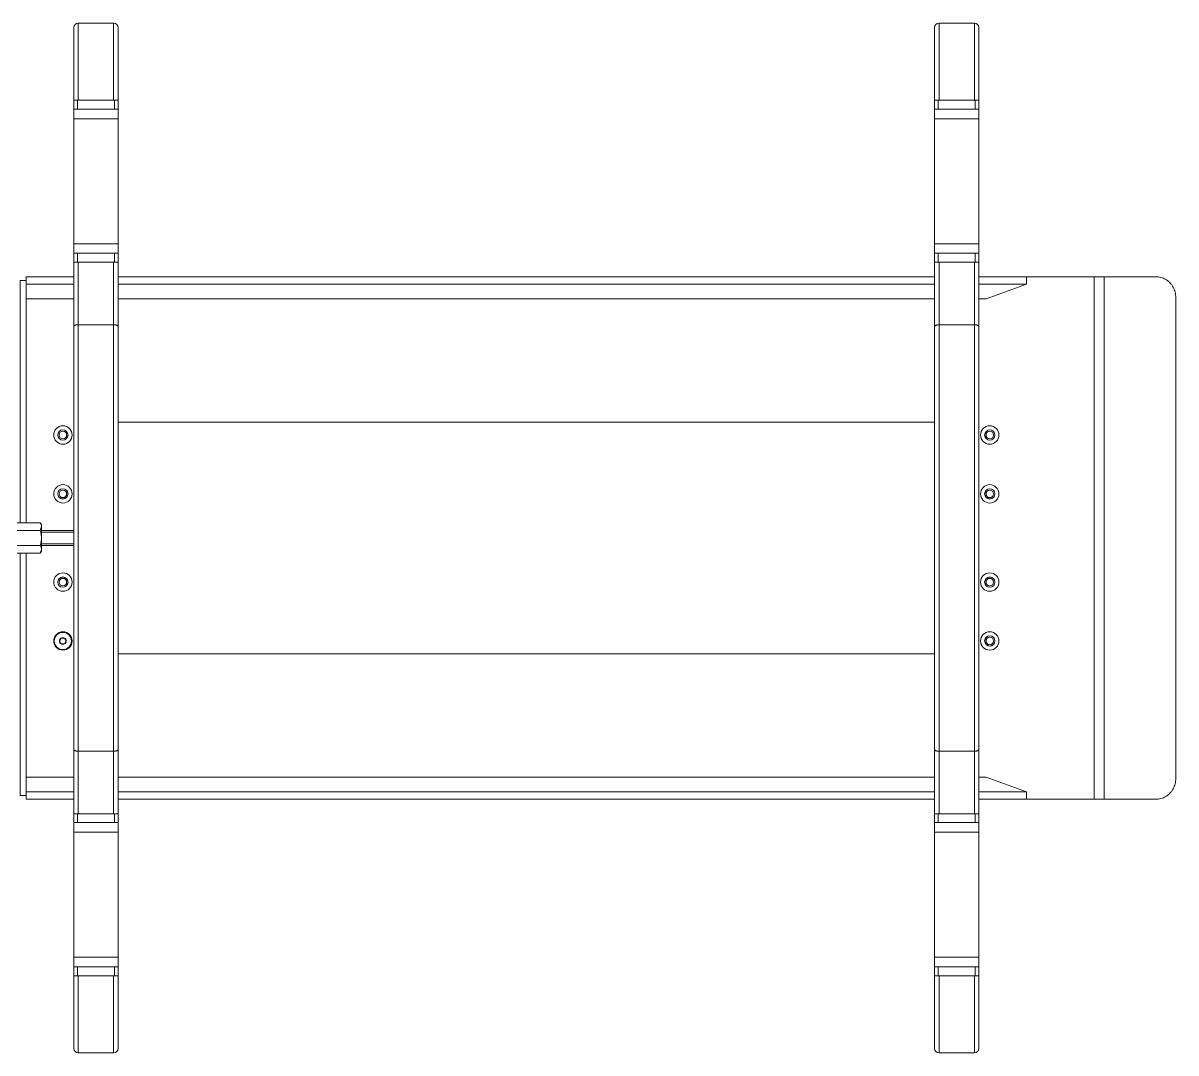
# Model space of a CAD drawing. Header units: millimetres. Extents: x 2179 to 48742, y 3478 to 161002.
# Drawn here: x 24019 to 25587, y 128067 to 129467 of the extents above; entities that cross this region are included whole.
import ezdxf

# ---------------------------------------------------------------- set-up
doc = ezdxf.new("R2010")
doc.units = ezdxf.units.MM
doc.layers.add('0-1', color=7, linetype='Continuous', lineweight=9)
doc.layers.add('2966-1_navrh dispozice stroju-HK_02_dwg-1', color=7, linetype='Continuous', lineweight=9, true_color=0x919191)

# ---------------------------------------------------------------- blocks, each defined once
blk = doc.blocks.new('2966-1_navrh dispozice stroju-HK_02_dwg_SE698-904279-1NP _ stroje')
at = {"layer": '0-1'}
for p, q in [((9677.5, 1249.3), (9677.5, 1189.3)), ((9847.5, 1249.3), (9847.5, 1189.3)), ((9860.5, 1189.3), (9860.5, 1194.3))]:
    blk.add_line(p, q, dxfattribs=at)
at = {"layer": '0-1', "flags": 128}
for points in [[(9664.5, 1249.3), (9652.5, 1249.3), (9652.5, 1244.3), (9652.5, 1194.3), (9664.5, 1194.3)], [(9860.5, 1249.3), (9860.5, 1244.3), (9860.5, 1194.3), (9872.5, 1194.3), (9872.5, 1189.3), (9860.5, 1189.3), (9847.5, 1189.3), (9677.5, 1189.3), (9664.5, 1189.3), (9652.5, 1189.3), (9652.5, 1194.3)], [(9652.5, 1244.3), (9664.5, 1244.3), (9664.5, 1194.3), (9664.5, 1189.3)], [(9664.5, 1244.3), (9664.5, 1249.3), (9677.5, 1249.3), (9847.5, 1249.3), (9860.5, 1249.3), (9872.5, 1249.3), (9872.5, 1244.3)], [(9860.5, 1244.3), (9872.5, 1244.3), (9872.5, 1194.3)]]:
    blk.add_lwpolyline(points, dxfattribs=at)
blk = doc.blocks.new('2966-1_navrh dispozice stroju-HK_02_dwg_SE697-904280-1NP _ stroje')
at = {"layer": '0-1'}
for p, q in [((8707.5, 1249.3), (8707.5, 1189.3)), ((8877.5, 1249.3), (8877.5, 1189.3)), ((8890.5, 1189.3), (8890.5, 1194.3))]:
    blk.add_line(p, q, dxfattribs=at)
at = {"layer": '0-1', "flags": 128}
for points in [[(8694.5, 1249.3), (8682.5, 1249.3), (8682.5, 1244.3), (8682.5, 1194.3), (8694.5, 1194.3)], [(8890.5, 1249.3), (8890.5, 1244.3), (8890.5, 1194.3), (8902.5, 1194.3), (8902.5, 1189.3), (8890.5, 1189.3), (8877.5, 1189.3), (8707.5, 1189.3), (8694.5, 1189.3), (8682.5, 1189.3), (8682.5, 1194.3)], [(8682.5, 1244.3), (8694.5, 1244.3), (8694.5, 1194.3), (8694.5, 1189.3)], [(8694.5, 1244.3), (8694.5, 1249.3), (8707.5, 1249.3), (8877.5, 1249.3), (8890.5, 1249.3), (8902.5, 1249.3), (8902.5, 1244.3)], [(8890.5, 1244.3), (8902.5, 1244.3), (8902.5, 1194.3)]]:
    blk.add_lwpolyline(points, dxfattribs=at)
blk = doc.blocks.new('2966-1_navrh dispozice stroju-HK_02_dwg_SE696-904281-1NP _ stroje')
at = {"layer": '0-1'}
for p, q in [((8577.5, 1243.3), (8577.5, 1195.3)), ((8611.5, 1249.3), (8583.5, 1249.3)), ((8611.5, 1189.3), (8583.5, 1189.3))]:
    blk.add_line(p, q, dxfattribs=at)
for centre, start, end in [((8583.5, 1243.3), 90, 180), ((8583.5, 1195.3), 180, 270)]:
    blk.add_arc(centre, 6, start, end, dxfattribs=at)
blk = doc.blocks.new('2966-1_navrh dispozice stroju-HK_02_dwg_SE692-904282-1NP _ stroje')
at = {"layer": '0-1'}
for p, q in [((8682.5, 1195.3), (8577.5, 1195.3)), ((8987.6, 1195.3), (8902.5, 1195.3))]:
    blk.add_line(p, q, dxfattribs=at)
blk = doc.blocks.new('2966-1_navrh dispozice stroju-HK_02_dwg_SE693-904283-1NP _ stroje')
at = {"layer": '0-1'}
for p, q in [((8682.5, 1243.3), (8577.5, 1243.3)), ((8987.6, 1243.3), (8902.5, 1243.3))]:
    blk.add_line(p, q, dxfattribs=at)
blk = doc.blocks.new('2966-1_navrh dispozice stroju-HK_02_dwg_SE694-904284-1NP _ stroje')
at = {"layer": '0-1'}
for p, q in [((8682.5, 1249.3), (8583.5, 1249.3)), ((8990.1, 1249.3), (8902.5, 1249.3))]:
    blk.add_line(p, q, dxfattribs=at)
blk = doc.blocks.new('2966-1_navrh dispozice stroju-HK_02_dwg_SE695-904285-1NP _ stroje')
at = {"layer": '0-1'}
for p, q in [((8682.5, 1189.3), (8583.5, 1189.3)), ((8990.1, 1189.3), (8902.5, 1189.3))]:
    blk.add_line(p, q, dxfattribs=at)
blk = doc.blocks.new('2966-1_navrh dispozice stroju-HK_02_dwg_SE691-904286-1NP _ stroje')
at = {"layer": '0-1'}
for p, q in [((8577.5, 1243.3), (8577.5, 1195.3)), ((8987.6, 1243.3), (8987.6, 1195.3)), ((9001.7, 1249.3), (8990.1, 1249.3)), ((9001.7, 1189.3), (8990.1, 1189.3))]:
    blk.add_line(p, q, dxfattribs=at)
for centre, start, end in [((8583.5, 1243.3), 90, 180), ((8583.5, 1195.3), 180, 270)]:
    blk.add_arc(centre, 6, start, end, dxfattribs=at)
for points, knots in [([(8990.1, 1249.3), (8989.9, 1249.3), (8989.6, 1249.2), (8989.2, 1248.9), (8989, 1248.7), (8988.8, 1248.5), (8988.7, 1248.2), (8988.5, 1248), (8988.4, 1247.7), (8988.3, 1247.4), (8988.2, 1247.1), (8988.1, 1246.8), (8988, 1246.5), (8987.9, 1246.3), (8987.9, 1246), (8987.8, 1245.7), (8987.7, 1245.4), (8987.7, 1245.1), (8987.7, 1244.8), (8987.6, 1244.5), (8987.6, 1244.2), (8987.6, 1243.8), (8987.6, 1243.5), (8987.6, 1243.3)], [0, 0, 0, 0, 0.086814, 0.130272, 0.173743, 0.217224, 0.260715, 0.304211, 0.347707, 0.391198, 0.434687, 0.478175, 0.521661, 0.565147, 0.608633, 0.652118, 0.695603, 0.739089, 0.782574, 0.826059, 0.869545, 0.91303, 1, 1, 1, 1]), ([(8987.6, 1195.3), (8987.6, 1195.1), (8987.6, 1194.8), (8987.6, 1194.3), (8987.6, 1194), (8987.7, 1193.7), (8987.7, 1193.4), (8987.7, 1193.1), (8987.8, 1192.8), (8987.9, 1192.6), (8987.9, 1192.3), (8988, 1192), (8988.1, 1191.7), (8988.2, 1191.4), (8988.3, 1191.1), (8988.4, 1190.8), (8988.5, 1190.6), (8988.7, 1190.3), (8988.8, 1190), (8989, 1189.8), (8989.2, 1189.6), (8989.6, 1189.3), (8989.9, 1189.3), (8990.1, 1189.3)], [0, 0, 0, 0, 0.08697, 0.130455, 0.173941, 0.217426, 0.260911, 0.304397, 0.347882, 0.391367, 0.434853, 0.478339, 0.521825, 0.565313, 0.608802, 0.652293, 0.695789, 0.739285, 0.782776, 0.826257, 0.869728, 0.913186, 1, 1, 1, 1])]:
    blk.add_open_spline(points, degree=3, knots=knots, dxfattribs=at)
for name in ['2966-1_navrh dispozice stroju-HK_02_dwg_SE693-904283-1NP _ stroje', '2966-1_navrh dispozice stroju-HK_02_dwg_SE694-904284-1NP _ stroje', '2966-1_navrh dispozice stroju-HK_02_dwg_SE692-904282-1NP _ stroje', '2966-1_navrh dispozice stroju-HK_02_dwg_SE695-904285-1NP _ stroje']:
    blk.add_blockref(name, (0, 0))
blk = doc.blocks.new('2966-1_navrh dispozice stroju-HK_02_dwg_SE690-904287-1NP _ stroje')
at = {"layer": '0-1'}
for p, q in [((9564.9, 1249.3), (8990.1, 1249.3)), ((9564.9, 1189.3), (8990.1, 1189.3))]:
    blk.add_line(p, q, dxfattribs=at)
at = {"layer": '0-1', "flags": 128}
blk.add_lwpolyline([(8987.5, 1195.3), (9567.5, 1195.3), (9567.5, 1243.3), (8987.5, 1243.3)], close=True, dxfattribs=at)
at = {"layer": '0-1'}
for points, knots in [([(8990, 1249.3), (8989.8, 1249.3), (8989.5, 1249.2), (8989.2, 1248.9), (8988.9, 1248.7), (8988.8, 1248.5), (8988.6, 1248.2), (8988.4, 1248), (8988.3, 1247.7), (8988.2, 1247.4), (8988.1, 1247.1), (8988, 1246.8), (8987.9, 1246.5), (8987.8, 1246.3), (8987.8, 1246), (8987.7, 1245.7), (8987.7, 1245.4), (8987.6, 1245.1), (8987.6, 1244.8), (8987.6, 1244.5), (8987.5, 1244.2), (8987.5, 1243.8), (8987.5, 1243.5), (8987.5, 1243.3)], [0, 0, 0, 0, 0.086814, 0.130272, 0.173743, 0.217224, 0.260715, 0.304211, 0.347707, 0.391198, 0.434687, 0.478175, 0.521661, 0.565147, 0.608633, 0.652118, 0.695603, 0.739089, 0.782574, 0.826059, 0.869545, 0.91303, 1, 1, 1, 1]), ([(9567.5, 1243.3), (9567.5, 1243.5), (9567.5, 1243.8), (9567.5, 1244.2), (9567.5, 1244.5), (9567.4, 1244.8), (9567.4, 1245.1), (9567.3, 1245.4), (9567.3, 1245.7), (9567.2, 1246), (9567.2, 1246.3), (9567.1, 1246.5), (9567, 1246.8), (9566.9, 1247.1), (9566.8, 1247.4), (9566.7, 1247.7), (9566.6, 1248), (9566.4, 1248.2), (9566.2, 1248.5), (9566.1, 1248.7), (9565.8, 1248.9), (9565.5, 1249.2), (9565.2, 1249.3), (9565, 1249.3)], [0, 0, 0, 0, 0.08697, 0.130455, 0.173941, 0.217426, 0.260911, 0.304397, 0.347882, 0.391367, 0.434853, 0.478339, 0.521825, 0.565313, 0.608802, 0.652293, 0.695789, 0.739285, 0.782776, 0.826257, 0.869728, 0.913186, 1, 1, 1, 1]), ([(8987.5, 1195.3), (8987.5, 1195.1), (8987.5, 1194.8), (8987.5, 1194.3), (8987.6, 1194), (8987.6, 1193.7), (8987.6, 1193.4), (8987.7, 1193.1), (8987.7, 1192.8), (8987.8, 1192.6), (8987.8, 1192.3), (8987.9, 1192), (8988, 1191.7), (8988.1, 1191.4), (8988.2, 1191.1), (8988.3, 1190.8), (8988.4, 1190.6), (8988.6, 1190.3), (8988.8, 1190), (8988.9, 1189.8), (8989.2, 1189.6), (8989.5, 1189.3), (8989.8, 1189.3), (8990, 1189.3)], [0, 0, 0, 0, 0.08697, 0.130455, 0.173941, 0.217426, 0.260911, 0.304397, 0.347882, 0.391367, 0.434853, 0.478339, 0.521825, 0.565313, 0.608802, 0.652293, 0.695789, 0.739285, 0.782776, 0.826257, 0.869728, 0.913186, 1, 1, 1, 1]), ([(9565, 1189.3), (9565.2, 1189.3), (9565.5, 1189.3), (9565.8, 1189.6), (9566.1, 1189.8), (9566.2, 1190), (9566.4, 1190.3), (9566.6, 1190.6), (9566.7, 1190.8), (9566.8, 1191.1), (9566.9, 1191.4), (9567, 1191.7), (9567.1, 1192), (9567.2, 1192.3), (9567.2, 1192.6), (9567.3, 1192.8), (9567.3, 1193.1), (9567.4, 1193.4), (9567.4, 1193.7), (9567.5, 1194), (9567.5, 1194.3), (9567.5, 1194.8), (9567.5, 1195.1), (9567.5, 1195.3)], [0, 0, 0, 0, 0.086814, 0.130272, 0.173743, 0.217224, 0.260715, 0.304211, 0.347707, 0.391198, 0.434687, 0.478175, 0.521661, 0.565147, 0.608633, 0.652118, 0.695603, 0.739089, 0.782574, 0.826059, 0.869545, 0.91303, 1, 1, 1, 1])]:
    blk.add_open_spline(points, degree=3, knots=knots, dxfattribs=at)
blk = doc.blocks.new('2966-1_navrh dispozice stroju-HK_02_dwg_SE686-904288-1NP _ stroje')
at = {"layer": '0-1'}
for p, q in [((9652.5, 1195.3), (9567.5, 1195.3)), ((9977.5, 1195.3), (9872.5, 1195.3))]:
    blk.add_line(p, q, dxfattribs=at)
blk = doc.blocks.new('2966-1_navrh dispozice stroju-HK_02_dwg_SE687-904289-1NP _ stroje')
at = {"layer": '0-1'}
for p, q in [((9652.5, 1243.3), (9567.5, 1243.3)), ((9977.5, 1243.3), (9872.5, 1243.3))]:
    blk.add_line(p, q, dxfattribs=at)
blk = doc.blocks.new('2966-1_navrh dispozice stroju-HK_02_dwg_SE688-904290-1NP _ stroje')
at = {"layer": '0-1'}
for p, q in [((9652.5, 1249.3), (9564.9, 1249.3)), ((9971.5, 1249.3), (9872.5, 1249.3))]:
    blk.add_line(p, q, dxfattribs=at)
blk = doc.blocks.new('2966-1_navrh dispozice stroju-HK_02_dwg_SE689-904291-1NP _ stroje')
at = {"layer": '0-1'}
for p, q in [((9652.5, 1189.3), (9564.9, 1189.3)), ((9971.5, 1189.3), (9872.5, 1189.3))]:
    blk.add_line(p, q, dxfattribs=at)
blk = doc.blocks.new('2966-1_navrh dispozice stroju-HK_02_dwg_SE685-904292-1NP _ stroje')
at = {"layer": '0-1'}
for p, q in [((9564.9, 1249.3), (9553.3, 1249.3)), ((9567.4, 1243.3), (9567.4, 1195.3)), ((9977.5, 1243.3), (9977.5, 1195.3)), ((9564.9, 1189.3), (9553.3, 1189.3))]:
    blk.add_line(p, q, dxfattribs=at)
for centre, start, end in [((9971.5, 1243.3), 0, 90), ((9971.5, 1195.3), 270, 0)]:
    blk.add_arc(centre, 6, start, end, dxfattribs=at)
for points, knots in [([(9567.4, 1243.3), (9567.4, 1243.5), (9567.4, 1243.8), (9567.4, 1244.2), (9567.4, 1244.5), (9567.3, 1244.8), (9567.3, 1245.1), (9567.3, 1245.4), (9567.2, 1245.7), (9567.2, 1246), (9567.1, 1246.3), (9567, 1246.5), (9566.9, 1246.8), (9566.8, 1247.1), (9566.7, 1247.4), (9566.6, 1247.7), (9566.5, 1248), (9566.3, 1248.2), (9566.2, 1248.5), (9566, 1248.7), (9565.8, 1248.9), (9565.4, 1249.2), (9565.1, 1249.3), (9564.9, 1249.3)], [0, 0, 0, 0, 0.08697, 0.130455, 0.173941, 0.217426, 0.260911, 0.304397, 0.347882, 0.391367, 0.434853, 0.478339, 0.521825, 0.565313, 0.608802, 0.652293, 0.695789, 0.739285, 0.782776, 0.826257, 0.869728, 0.913186, 1, 1, 1, 1]), ([(9564.9, 1189.3), (9565.1, 1189.3), (9565.4, 1189.3), (9565.8, 1189.6), (9566, 1189.8), (9566.2, 1190), (9566.3, 1190.3), (9566.5, 1190.6), (9566.6, 1190.8), (9566.7, 1191.1), (9566.8, 1191.4), (9566.9, 1191.7), (9567, 1192), (9567.1, 1192.3), (9567.2, 1192.6), (9567.2, 1192.8), (9567.3, 1193.1), (9567.3, 1193.4), (9567.3, 1193.7), (9567.4, 1194), (9567.4, 1194.3), (9567.4, 1194.8), (9567.4, 1195.1), (9567.4, 1195.3)], [0, 0, 0, 0, 0.086814, 0.130272, 0.173743, 0.217224, 0.260715, 0.304211, 0.347707, 0.391198, 0.434687, 0.478175, 0.521661, 0.565147, 0.608633, 0.652118, 0.695603, 0.739089, 0.782574, 0.826059, 0.869545, 0.91303, 1, 1, 1, 1])]:
    blk.add_open_spline(points, degree=3, knots=knots, dxfattribs=at)
for name in ['2966-1_navrh dispozice stroju-HK_02_dwg_SE688-904290-1NP _ stroje', '2966-1_navrh dispozice stroju-HK_02_dwg_SE687-904289-1NP _ stroje', '2966-1_navrh dispozice stroju-HK_02_dwg_SE686-904288-1NP _ stroje', '2966-1_navrh dispozice stroju-HK_02_dwg_SE689-904291-1NP _ stroje']:
    blk.add_blockref(name, (0, 0))
blk = doc.blocks.new('2966-1_navrh dispozice stroju-HK_02_dwg_SE684-904293-1NP _ stroje')
at = {"layer": '0-1'}
for p, q in [((9971.5, 1249.3), (9943.5, 1249.3)), ((9977.5, 1243.3), (9977.5, 1195.3)), ((9971.5, 1189.3), (9943.5, 1189.3))]:
    blk.add_line(p, q, dxfattribs=at)
for centre, start, end in [((9971.5, 1243.3), 0, 90), ((9971.5, 1195.3), 270, 0)]:
    blk.add_arc(centre, 6, start, end, dxfattribs=at)
blk = doc.blocks.new('2966-1_navrh dispozice stroju-HK_02_dwg_SE683-904294-1NP _ stroje')
at = {"layer": '0-1'}
for p, q in [((9120, 1189.3), (9120, 79.3)), ((9435, 79.3), (9435, 1189.3))]:
    blk.add_line(p, q, dxfattribs=at)
blk = doc.blocks.new('2966-1_navrh dispozice stroju-HK_02_dwg_SE682-904295-1NP _ stroje')
at = {"layer": '0-1'}
for p, q in [((8694.5, 79.3), (8694.5, 74.3)), ((8707.5, 19.3), (8707.5, 79.3)), ((8877.5, 19.3), (8877.5, 79.3))]:
    blk.add_line(p, q, dxfattribs=at)
at = {"layer": '0-1', "flags": 128}
for points in [[(8694.5, 19.3), (8694.5, 24.3), (8694.5, 74.3), (8682.5, 74.3), (8682.5, 79.3), (8694.5, 79.3), (8707.5, 79.3), (8877.5, 79.3), (8890.5, 79.3), (8902.5, 79.3), (8902.5, 74.3)], [(8902.5, 24.3), (8890.5, 24.3), (8890.5, 74.3), (8890.5, 79.3)], [(8694.5, 24.3), (8682.5, 24.3), (8682.5, 74.3)], [(8890.5, 19.3), (8902.5, 19.3), (8902.5, 24.3), (8902.5, 74.3), (8890.5, 74.3)], [(8890.5, 24.3), (8890.5, 19.3), (8877.5, 19.3), (8707.5, 19.3), (8694.5, 19.3), (8682.5, 19.3), (8682.5, 24.3)]]:
    blk.add_lwpolyline(points, dxfattribs=at)
blk = doc.blocks.new('2966-1_navrh dispozice stroju-HK_02_dwg_SE681-904296-1NP _ stroje')
at = {"layer": '0-1'}
for p, q in [((9664.5, 79.3), (9664.5, 74.3)), ((9677.5, 19.3), (9677.5, 79.3)), ((9847.5, 19.3), (9847.5, 79.3))]:
    blk.add_line(p, q, dxfattribs=at)
at = {"layer": '0-1', "flags": 128}
for points in [[(9664.5, 19.3), (9664.5, 24.3), (9664.5, 74.3), (9652.5, 74.3), (9652.5, 79.3), (9664.5, 79.3), (9677.5, 79.3), (9847.5, 79.3), (9860.5, 79.3), (9872.5, 79.3), (9872.5, 74.3)], [(9872.5, 24.3), (9860.5, 24.3), (9860.5, 74.3), (9860.5, 79.3)], [(9664.5, 24.3), (9652.5, 24.3), (9652.5, 74.3)], [(9860.5, 19.3), (9872.5, 19.3), (9872.5, 24.3), (9872.5, 74.3), (9860.5, 74.3)], [(9860.5, 24.3), (9860.5, 19.3), (9847.5, 19.3), (9677.5, 19.3), (9664.5, 19.3), (9652.5, 19.3), (9652.5, 24.3)]]:
    blk.add_lwpolyline(points, dxfattribs=at)
blk = doc.blocks.new('2966-1_navrh dispozice stroju-HK_02_dwg_SE680-904297-1NP _ stroje')
at = {"layer": '0-1'}
for p, q in [((9943.5, 79.3), (9971.5, 79.3)), ((9977.5, 25.3), (9977.5, 73.3)), ((9943.5, 19.3), (9971.5, 19.3))]:
    blk.add_line(p, q, dxfattribs=at)
for centre, start, end in [((9971.5, 73.3), 0, 90), ((9971.5, 25.3), 270, 360)]:
    blk.add_arc(centre, 6, start, end, dxfattribs=at)
blk = doc.blocks.new('2966-1_navrh dispozice stroju-HK_02_dwg_SE676-904298-1NP _ stroje')
at = {"layer": '0-1'}
for p, q in [((9567.4, 73.3), (9652.5, 73.3)), ((9872.5, 73.3), (9977.5, 73.3))]:
    blk.add_line(p, q, dxfattribs=at)
blk = doc.blocks.new('2966-1_navrh dispozice stroju-HK_02_dwg_SE677-904299-1NP _ stroje')
at = {"layer": '0-1'}
for p, q in [((9567.4, 25.3), (9652.5, 25.3)), ((9872.5, 25.3), (9977.5, 25.3))]:
    blk.add_line(p, q, dxfattribs=at)
blk = doc.blocks.new('2966-1_navrh dispozice stroju-HK_02_dwg_SE678-904300-1NP _ stroje')
at = {"layer": '0-1'}
for p, q in [((9564.9, 19.3), (9652.5, 19.3)), ((9872.5, 19.3), (9971.5, 19.3))]:
    blk.add_line(p, q, dxfattribs=at)
blk = doc.blocks.new('2966-1_navrh dispozice stroju-HK_02_dwg_SE679-904301-1NP _ stroje')
at = {"layer": '0-1'}
for p, q in [((9564.9, 79.3), (9652.5, 79.3)), ((9872.5, 79.3), (9971.5, 79.3))]:
    blk.add_line(p, q, dxfattribs=at)
blk = doc.blocks.new('2966-1_navrh dispozice stroju-HK_02_dwg_SE675-904302-1NP _ stroje')
at = {"layer": '0-1'}
for p, q in [((9553.3, 79.3), (9564.9, 79.3)), ((9567.4, 25.3), (9567.4, 73.3)), ((9977.5, 25.3), (9977.5, 73.3)), ((9553.3, 19.3), (9564.9, 19.3))]:
    blk.add_line(p, q, dxfattribs=at)
for centre, start, end in [((9971.5, 73.3), 0, 90), ((9971.5, 25.3), 270, 0)]:
    blk.add_arc(centre, 6, start, end, dxfattribs=at)
for points, knots in [([(9567.4, 73.3), (9567.4, 73.5), (9567.4, 73.8), (9567.4, 74.2), (9567.4, 74.5), (9567.3, 74.8), (9567.3, 75.1), (9567.3, 75.4), (9567.2, 75.7), (9567.2, 76), (9567.1, 76.3), (9567, 76.5), (9566.9, 76.8), (9566.8, 77.1), (9566.7, 77.4), (9566.6, 77.7), (9566.5, 78), (9566.3, 78.2), (9566.2, 78.5), (9566, 78.7), (9565.8, 78.9), (9565.4, 79.2), (9565.1, 79.3), (9564.9, 79.3)], [0, 0, 0, 0, 0.08697, 0.130455, 0.173941, 0.217426, 0.260911, 0.304397, 0.347882, 0.391367, 0.434853, 0.478339, 0.521825, 0.565313, 0.608802, 0.652293, 0.695789, 0.739285, 0.782776, 0.826257, 0.869728, 0.913186, 1, 1, 1, 1]), ([(9564.9, 19.3), (9565.1, 19.3), (9565.4, 19.3), (9565.8, 19.6), (9566, 19.8), (9566.2, 20), (9566.3, 20.3), (9566.5, 20.6), (9566.6, 20.8), (9566.7, 21.1), (9566.8, 21.4), (9566.9, 21.7), (9567, 22), (9567.1, 22.3), (9567.2, 22.6), (9567.2, 22.8), (9567.3, 23.1), (9567.3, 23.4), (9567.3, 23.7), (9567.4, 24), (9567.4, 24.3), (9567.4, 24.8), (9567.4, 25.1), (9567.4, 25.3)], [0, 0, 0, 0, 0.086814, 0.130272, 0.173743, 0.217224, 0.260715, 0.304211, 0.347707, 0.391198, 0.434687, 0.478175, 0.521661, 0.565147, 0.608633, 0.652118, 0.695603, 0.739089, 0.782574, 0.826059, 0.869545, 0.91303, 1, 1, 1, 1])]:
    blk.add_open_spline(points, degree=3, knots=knots, dxfattribs=at)
for name in ['2966-1_navrh dispozice stroju-HK_02_dwg_SE679-904301-1NP _ stroje', '2966-1_navrh dispozice stroju-HK_02_dwg_SE676-904298-1NP _ stroje', '2966-1_navrh dispozice stroju-HK_02_dwg_SE678-904300-1NP _ stroje', '2966-1_navrh dispozice stroju-HK_02_dwg_SE677-904299-1NP _ stroje']:
    blk.add_blockref(name, (0, 0))
blk = doc.blocks.new('2966-1_navrh dispozice stroju-HK_02_dwg_SE674-904303-1NP _ stroje')
at = {"layer": '0-1'}
for p, q in [((8990.1, 79.3), (9564.9, 79.3)), ((8990.1, 19.3), (9564.9, 19.3))]:
    blk.add_line(p, q, dxfattribs=at)
at = {"layer": '0-1', "flags": 128}
blk.add_lwpolyline([(9567.5, 73.3), (8987.5, 73.3), (8987.5, 25.3), (9567.5, 25.3)], close=True, dxfattribs=at)
at = {"layer": '0-1'}
for points, knots in [([(8990, 79.3), (8989.8, 79.3), (8989.5, 79.2), (8989.2, 78.9), (8988.9, 78.7), (8988.8, 78.5), (8988.6, 78.2), (8988.4, 78), (8988.3, 77.7), (8988.2, 77.4), (8988.1, 77.1), (8988, 76.8), (8987.9, 76.5), (8987.8, 76.3), (8987.8, 76), (8987.7, 75.7), (8987.7, 75.4), (8987.6, 75.1), (8987.6, 74.8), (8987.6, 74.5), (8987.5, 74.2), (8987.5, 73.8), (8987.5, 73.5), (8987.5, 73.3)], [0, 0, 0, 0, 0.086814, 0.130272, 0.173743, 0.217224, 0.260715, 0.304211, 0.347707, 0.391198, 0.434687, 0.478175, 0.521661, 0.565147, 0.608633, 0.652118, 0.695603, 0.739089, 0.782574, 0.826059, 0.869545, 0.91303, 1, 1, 1, 1]), ([(9567.5, 73.3), (9567.5, 73.5), (9567.5, 73.8), (9567.5, 74.2), (9567.5, 74.5), (9567.4, 74.8), (9567.4, 75.1), (9567.3, 75.4), (9567.3, 75.7), (9567.2, 76), (9567.2, 76.3), (9567.1, 76.5), (9567, 76.8), (9566.9, 77.1), (9566.8, 77.4), (9566.7, 77.7), (9566.6, 78), (9566.4, 78.2), (9566.2, 78.5), (9566.1, 78.7), (9565.8, 78.9), (9565.5, 79.2), (9565.2, 79.3), (9565, 79.3)], [0, 0, 0, 0, 0.08697, 0.130455, 0.173941, 0.217426, 0.260911, 0.304397, 0.347882, 0.391367, 0.434853, 0.478339, 0.521825, 0.565313, 0.608802, 0.652293, 0.695789, 0.739285, 0.782776, 0.826257, 0.869728, 0.913186, 1, 1, 1, 1]), ([(8987.5, 25.3), (8987.5, 25.1), (8987.5, 24.8), (8987.5, 24.3), (8987.6, 24), (8987.6, 23.7), (8987.6, 23.4), (8987.7, 23.1), (8987.7, 22.8), (8987.8, 22.6), (8987.8, 22.3), (8987.9, 22), (8988, 21.7), (8988.1, 21.4), (8988.2, 21.1), (8988.3, 20.8), (8988.4, 20.6), (8988.6, 20.3), (8988.8, 20), (8988.9, 19.8), (8989.2, 19.6), (8989.5, 19.3), (8989.8, 19.3), (8990, 19.3)], [0, 0, 0, 0, 0.08697, 0.130455, 0.173941, 0.217426, 0.260911, 0.304397, 0.347882, 0.391367, 0.434853, 0.478339, 0.521825, 0.565313, 0.608802, 0.652293, 0.695789, 0.739285, 0.782776, 0.826257, 0.869728, 0.913186, 1, 1, 1, 1]), ([(9565, 19.3), (9565.2, 19.3), (9565.5, 19.3), (9565.8, 19.6), (9566.1, 19.8), (9566.2, 20), (9566.4, 20.3), (9566.6, 20.6), (9566.7, 20.8), (9566.8, 21.1), (9566.9, 21.4), (9567, 21.7), (9567.1, 22), (9567.2, 22.3), (9567.2, 22.6), (9567.3, 22.8), (9567.3, 23.1), (9567.4, 23.4), (9567.4, 23.7), (9567.5, 24), (9567.5, 24.3), (9567.5, 24.8), (9567.5, 25.1), (9567.5, 25.3)], [0, 0, 0, 0, 0.086814, 0.130272, 0.173743, 0.217224, 0.260715, 0.304211, 0.347707, 0.391198, 0.434687, 0.478175, 0.521661, 0.565147, 0.608633, 0.652118, 0.695603, 0.739089, 0.782574, 0.826059, 0.869545, 0.91303, 1, 1, 1, 1])]:
    blk.add_open_spline(points, degree=3, knots=knots, dxfattribs=at)
blk = doc.blocks.new('2966-1_navrh dispozice stroju-HK_02_dwg_SE670-904304-1NP _ stroje')
at = {"layer": '0-1'}
for p, q in [((8577.5, 73.3), (8682.5, 73.3)), ((8902.5, 73.3), (8987.5, 73.3))]:
    blk.add_line(p, q, dxfattribs=at)
blk = doc.blocks.new('2966-1_navrh dispozice stroju-HK_02_dwg_SE671-904305-1NP _ stroje')
at = {"layer": '0-1'}
for p, q in [((8577.5, 25.3), (8682.5, 25.3)), ((8902.5, 25.3), (8987.5, 25.3))]:
    blk.add_line(p, q, dxfattribs=at)
blk = doc.blocks.new('2966-1_navrh dispozice stroju-HK_02_dwg_SE672-904306-1NP _ stroje')
at = {"layer": '0-1'}
for p, q in [((8583.5, 19.3), (8682.5, 19.3)), ((8902.5, 19.3), (8990.1, 19.3))]:
    blk.add_line(p, q, dxfattribs=at)
blk = doc.blocks.new('2966-1_navrh dispozice stroju-HK_02_dwg_SE673-904307-1NP _ stroje')
at = {"layer": '0-1'}
for p, q in [((8583.5, 79.3), (8682.5, 79.3)), ((8902.5, 79.3), (8990.1, 79.3))]:
    blk.add_line(p, q, dxfattribs=at)
blk = doc.blocks.new('2966-1_navrh dispozice stroju-HK_02_dwg_SE669-904308-1NP _ stroje')
at = {"layer": '0-1'}
for p, q in [((8990.1, 79.3), (9001.7, 79.3)), ((8577.5, 25.3), (8577.5, 73.3)), ((8987.6, 25.3), (8987.6, 73.3)), ((8990.1, 19.3), (9001.7, 19.3))]:
    blk.add_line(p, q, dxfattribs=at)
for centre, start, end in [((8583.5, 73.3), 90, 180), ((8583.5, 25.3), 180, 270)]:
    blk.add_arc(centre, 6, start, end, dxfattribs=at)
for points, knots in [([(8990.1, 79.3), (8989.9, 79.3), (8989.6, 79.2), (8989.2, 78.9), (8989, 78.7), (8988.8, 78.5), (8988.7, 78.2), (8988.5, 78), (8988.4, 77.7), (8988.3, 77.4), (8988.2, 77.1), (8988.1, 76.8), (8988, 76.5), (8987.9, 76.3), (8987.9, 76), (8987.8, 75.7), (8987.7, 75.4), (8987.7, 75.1), (8987.7, 74.8), (8987.6, 74.5), (8987.6, 74.2), (8987.6, 73.8), (8987.6, 73.5), (8987.6, 73.3)], [0, 0, 0, 0, 0.086814, 0.130272, 0.173743, 0.217224, 0.260715, 0.304211, 0.347707, 0.391198, 0.434687, 0.478175, 0.521661, 0.565147, 0.608633, 0.652118, 0.695603, 0.739089, 0.782574, 0.826059, 0.869545, 0.91303, 1, 1, 1, 1]), ([(8987.6, 25.3), (8987.6, 25.1), (8987.6, 24.8), (8987.6, 24.3), (8987.6, 24), (8987.7, 23.7), (8987.7, 23.4), (8987.7, 23.1), (8987.8, 22.8), (8987.9, 22.6), (8987.9, 22.3), (8988, 22), (8988.1, 21.7), (8988.2, 21.4), (8988.3, 21.1), (8988.4, 20.8), (8988.5, 20.6), (8988.7, 20.3), (8988.8, 20), (8989, 19.8), (8989.2, 19.6), (8989.6, 19.3), (8989.9, 19.3), (8990.1, 19.3)], [0, 0, 0, 0, 0.08697, 0.130455, 0.173941, 0.217426, 0.260911, 0.304397, 0.347882, 0.391367, 0.434853, 0.478339, 0.521825, 0.565313, 0.608802, 0.652293, 0.695789, 0.739285, 0.782776, 0.826257, 0.869728, 0.913186, 1, 1, 1, 1])]:
    blk.add_open_spline(points, degree=3, knots=knots, dxfattribs=at)
for name in ['2966-1_navrh dispozice stroju-HK_02_dwg_SE673-904307-1NP _ stroje', '2966-1_navrh dispozice stroju-HK_02_dwg_SE670-904304-1NP _ stroje', '2966-1_navrh dispozice stroju-HK_02_dwg_SE671-904305-1NP _ stroje', '2966-1_navrh dispozice stroju-HK_02_dwg_SE672-904306-1NP _ stroje']:
    blk.add_blockref(name, (0, 0))
blk = doc.blocks.new('2966-1_navrh dispozice stroju-HK_02_dwg_SE668-904309-1NP _ stroje')
at = {"layer": '0-1'}
for p, q in [((8583.5, 79.3), (8611.5, 79.3)), ((8577.5, 25.3), (8577.5, 73.3)), ((8583.5, 19.3), (8611.5, 19.3))]:
    blk.add_line(p, q, dxfattribs=at)
for centre, start, end in [((8583.5, 73.3), 90, 180), ((8583.5, 25.3), 180, 270)]:
    blk.add_arc(centre, 6, start, end, dxfattribs=at)
blk = doc.blocks.new('2966-1_navrh dispozice stroju-HK_02_dwg_SE598-904376-1NP _ stroje')
at = {"layer": '0-1'}
for p, q in [((9413.5, 6.6), (9413.5, 6.6)), ((9413.5, 1.9), (9413.5, 1.9)), ((9421.5, 6.6), (9421.5, 6.6)), ((9421.5, 1.9), (9421.5, 1.9)), ((9417.5, -0.4), (9417.5, -0.4))]:
    blk.add_line(p, q, dxfattribs=at)
at = {"layer": '0-1', "flags": 128}
blk.add_lwpolyline([(9417.5, 8.9), (9417.5, 8.9), (9413.5, 6.6), (9413.5, 1.9), (9417.5, -0.4), (9421.5, 1.9), (9421.5, 6.6)], close=True, dxfattribs=at)
at = {"layer": '0-1'}
blk.add_circle((9417.5, 4.3), 11.6, dxfattribs=at)
for start, end in [(150.0248, 209.9752), (90.0248, 149.9752), (210.0248, 269.9752), (30.0248, 89.9752), (270.0248, 329.9752), (330.0248, 29.9752)]:
    blk.add_arc((9417.5, 4.3), 4.62, start, end, dxfattribs=at)
blk = doc.blocks.new('2966-1_navrh dispozice stroju-HK_02_dwg_SE597-904377-1NP _ stroje')
at = {"layer": '0-1'}
for centre, radius in [((9337.5, 1264.3), 6.9), ((9337.5, 1264.3), 5.15), ((9417.5, 1264.3), 6.9), ((9417.5, 1264.3), 5.15)]:
    blk.add_circle(centre, radius, dxfattribs=at)
blk = doc.blocks.new('2966-1_navrh dispozice stroju-HK_02_dwg_SE596-904378-1NP _ stroje')
at = {"layer": '0-1'}
for centre, radius in [((9137.5, 1264.3), 6.9), ((9137.5, 1264.3), 5.15), ((9217.5, 1264.3), 6.9), ((9217.5, 1264.3), 5.15)]:
    blk.add_circle(centre, radius, dxfattribs=at)
blk = doc.blocks.new('2966-1_navrh dispozice stroju-HK_02_dwg_SE595-904379-1NP _ stroje')
at = {"layer": '0-1'}
for centre, radius in [((9137.5, 4.3), 6.9), ((9137.5, 4.3), 5.15), ((9217.5, 4.3), 6.9), ((9217.5, 4.3), 5.15)]:
    blk.add_circle(centre, radius, dxfattribs=at)
blk = doc.blocks.new('2966-1_navrh dispozice stroju-HK_02_dwg_SE594-904380-1NP _ stroje')
at = {"layer": '0-1'}
for radius in [6.9, 5.15]:
    blk.add_circle((9337.5, 4.3), radius, dxfattribs=at)
blk = doc.blocks.new('2966-1_navrh dispozice stroju-HK_02_dwg_SE592-904381-1NP _ stroje')
at = {"layer": '0-1'}
for p, q in [((8927.5, -45.7), (9256.7, -45.7)), ((9298.3, -45.7), (9627.5, -45.7))]:
    blk.add_line(p, q, dxfattribs=at)
blk = doc.blocks.new('2966-1_navrh dispozice stroju-HK_02_dwg_SE593-904382-1NP _ stroje')
at = {"layer": '0-1'}
for p, q in [((8927.5, -53.7), (9256.7, -53.7)), ((9298.3, -53.7), (9627.5, -53.7))]:
    blk.add_line(p, q, dxfattribs=at)
blk = doc.blocks.new('2966-1_navrh dispozice stroju-HK_02_dwg_SE591-904383-1NP _ stroje')
at = {"layer": '0-1'}
for p, q in [((8927.5, -45.7), (8927.5, -53.7)), ((9627.5, -45.7), (9627.5, -53.7))]:
    blk.add_line(p, q, dxfattribs=at)
for name in ['2966-1_navrh dispozice stroju-HK_02_dwg_SE592-904381-1NP _ stroje', '2966-1_navrh dispozice stroju-HK_02_dwg_SE593-904382-1NP _ stroje']:
    blk.add_blockref(name, (0, 0))
blk = doc.blocks.new('2966-1_navrh dispozice stroju-HK_02_dwg_SE588-904384-1NP _ stroje')
at = {"layer": '0-1'}
for p, q in [((9632.5, 1314.3), (9632.5, 1249.3)), ((9632.5, 1189.3), (9632.5, 79.3)), ((9632.5, 19.3), (9632.5, -45.7))]:
    blk.add_line(p, q, dxfattribs=at)
blk = doc.blocks.new('2966-1_navrh dispozice stroju-HK_02_dwg_SE589-904385-1NP _ stroje')
at = {"layer": '0-1'}
for p, q in [((9622.5, 1314.3), (9622.5, 1249.3)), ((9622.5, 1189.3), (9622.5, 79.3)), ((9622.5, 19.3), (9622.5, -45.7))]:
    blk.add_line(p, q, dxfattribs=at)
blk = doc.blocks.new('2966-1_navrh dispozice stroju-HK_02_dwg_SE590-904386-1NP _ stroje')
at = {"layer": '0-1'}
for p, q in [((9602.5, 1249.3), (9602.5, 1259.3)), ((9602.5, 79.3), (9602.5, 1189.3)), ((9602.5, -45.7), (9602.5, 19.3))]:
    blk.add_line(p, q, dxfattribs=at)
blk = doc.blocks.new('2966-1_navrh dispozice stroju-HK_02_dwg_SE587-904387-1NP _ stroje')
at = {"layer": '0-1'}
blk.add_line((9622.5, -45.7), (9632.5, -45.7), dxfattribs=at)
at = {"layer": '0-1', "flags": 128}
blk.add_lwpolyline([(9602.5, 1259.3), (9622.5, 1314.3), (9632.5, 1314.3)], dxfattribs=at)
for name in ['2966-1_navrh dispozice stroju-HK_02_dwg_SE589-904385-1NP _ stroje', '2966-1_navrh dispozice stroju-HK_02_dwg_SE588-904384-1NP _ stroje', '2966-1_navrh dispozice stroju-HK_02_dwg_SE590-904386-1NP _ stroje']:
    blk.add_blockref(name, (0, 0))
blk = doc.blocks.new('2966-1_navrh dispozice stroju-HK_02_dwg_SE584-904388-1NP _ stroje')
at = {"layer": '0-1'}
for p, q in [((8922.5, 1314.3), (8922.5, 1249.3)), ((8922.5, 1189.3), (8922.5, 79.3)), ((8922.5, 19.3), (8922.5, -45.7))]:
    blk.add_line(p, q, dxfattribs=at)
blk = doc.blocks.new('2966-1_navrh dispozice stroju-HK_02_dwg_SE585-904389-1NP _ stroje')
at = {"layer": '0-1'}
for p, q in [((8932.5, 1314.3), (8932.5, 1249.3)), ((8932.5, 1189.3), (8932.5, 79.3)), ((8932.5, 19.3), (8932.5, -45.7))]:
    blk.add_line(p, q, dxfattribs=at)
blk = doc.blocks.new('2966-1_navrh dispozice stroju-HK_02_dwg_SE586-904390-1NP _ stroje')
at = {"layer": '0-1'}
for p, q in [((8952.5, 1249.3), (8952.5, 1259.3)), ((8952.5, 79.3), (8952.5, 1189.3)), ((8952.5, -45.7), (8952.5, 19.3))]:
    blk.add_line(p, q, dxfattribs=at)
blk = doc.blocks.new('2966-1_navrh dispozice stroju-HK_02_dwg_SE583-904391-1NP _ stroje')
at = {"layer": '0-1'}
blk.add_line((8932.5, -45.7), (8922.5, -45.7), dxfattribs=at)
at = {"layer": '0-1', "flags": 128}
blk.add_lwpolyline([(8952.5, 1259.3), (8932.5, 1314.3), (8922.5, 1314.3)], dxfattribs=at)
for name in ['2966-1_navrh dispozice stroju-HK_02_dwg_SE584-904388-1NP _ stroje', '2966-1_navrh dispozice stroju-HK_02_dwg_SE585-904389-1NP _ stroje', '2966-1_navrh dispozice stroju-HK_02_dwg_SE586-904390-1NP _ stroje']:
    blk.add_blockref(name, (0, 0))
blk = doc.blocks.new('2966-1_navrh dispozice stroju-HK_02_dwg_SE582-904392-1NP _ stroje')
at = {"layer": '0-1'}
for p, q in [((9602.5, 1517.4), (8952.5, 1517.4)), ((8922.5, 1491.4), (8922.5, 1419.9)), ((9632.5, 1406.1), (9632.5, 1419.9)), ((8922.5, 1406.1), (8922.5, 1314.3))]:
    blk.add_line(p, q, dxfattribs=at)
at = {"layer": '0-1', "flags": 128}
blk.add_lwpolyline([(9632.5, 1314.3), (9632.5, 1406.1), (8922.5, 1406.1), (8922.5, 1419.9), (9632.5, 1419.9), (9632.5, 1491.4)], dxfattribs=at)
at = {"layer": '0-1'}
for centre, radius in [((9137.5, 1264.3), 12.5), ((9137.5, 1264.3), 7), ((9217.5, 1264.3), 12.5), ((9217.5, 1264.3), 7), ((9337.5, 1264.3), 12.5), ((9337.5, 1264.3), 7), ((9417.5, 1264.3), 12.5), ((9417.5, 1264.3), 7), ((9137.5, 4.3), 12.5), ((9217.5, 4.3), 12.5), ((9337.5, 4.3), 12.5), ((9417.5, 4.3), 12.5), ((9137.5, 4.3), 7), ((9217.5, 4.3), 7), ((9337.5, 4.3), 7)]:
    blk.add_circle(centre, radius, dxfattribs=at)
for points, knots in [([(8952.5, 1517.4), (8950.1, 1517.4), (8946.4, 1517), (8941.7, 1515.7), (8938.2, 1514.4), (8935, 1512.6), (8932, 1510.5), (8929.3, 1508), (8927, 1505.2), (8925, 1502), (8923.1, 1497.5), (8922.5, 1493.9), (8922.5, 1491.4)], [0, 0, 0, 0, 0.166691, 0.250036, 0.33338, 0.41672, 0.500058, 0.583392, 0.666722, 0.750047, 0.833368, 1, 1, 1, 1]), ([(9632.5, 1491.4), (9632.5, 1493.9), (9631.9, 1497.5), (9630, 1502), (9628.1, 1505.2), (9625.7, 1508), (9623, 1510.5), (9620, 1512.6), (9616.8, 1514.4), (9613.3, 1515.7), (9608.6, 1517), (9604.9, 1517.4), (9602.5, 1517.4)], [0, 0, 0, 0, 0.166632, 0.249953, 0.333278, 0.416608, 0.499942, 0.58328, 0.66662, 0.749964, 0.833309, 1, 1, 1, 1])]:
    blk.add_open_spline(points, degree=3, knots=knots, dxfattribs=at)
blk = doc.blocks.new('2966-1_navrh dispozice stroju-HK_02_dwg_SE544-904430-1NP _ stroje')
at = {"layer": '0-1'}
blk.add_line((9256.7, -59.1), (9259.5, -60.7), dxfattribs=at)
at = {"layer": '0-1', "flags": 128}
for points in [[(9261.9, -60.7), (9256.7, -59.1), (9256.7, -26.4), (9259.5, -24.7), (9261.9, -24.7), (9267.1, -26.4), (9267.1, -59.1)], [(9261.9, -24.7), (9277.5, -24.7), (9293.1, -24.7), (9295.5, -24.7), (9298.3, -26.4)], [(9293.1, -60.7), (9287.9, -59.1), (9287.9, -26.4)], [(9295.5, -60.7), (9298.3, -59.1), (9298.3, -26.4), (9293.1, -24.7)]]:
    blk.add_lwpolyline(points, dxfattribs=at)
at = {"layer": '0-1'}
for centre, start, end in [((9262.2, -34.9), 91.6546, 122.7297), ((9293.4, -34.9), 91.6546, 122.7297), ((9261.6, -50.6), 271.6546, 302.7297), ((9292.8, -50.6), 271.6546, 302.7297)]:
    blk.add_arc(centre, 10.2, start, end, dxfattribs=at)
for points, knots in [([(9277.5, -24.7), (9275.7, -24.7), (9272.2, -25.1), (9268.8, -25.9), (9267.1, -26.4)], [0, 0, 0, 0, 0.500001, 1, 1, 1, 1]), ([(9287.9, -26.4), (9286.2, -25.9), (9282.8, -25.1), (9279.3, -24.7), (9277.5, -24.7)], [0, 0, 0, 0, 0.5, 1, 1, 1, 1]), ([(9267.1, -59.1), (9268.8, -59.6), (9272.2, -60.4), (9275.7, -60.7), (9277.5, -60.7)], [0, 0, 0, 0, 0.499999, 1, 1, 1, 1]), ([(9277.5, -60.7), (9279.3, -60.7), (9282.8, -60.4), (9286.2, -59.6), (9287.9, -59.1)], [0, 0, 0, 0, 0.5, 1, 1, 1, 1])]:
    blk.add_open_spline(points, degree=3, knots=knots, dxfattribs=at)
blk = doc.blocks.new('2966-1_navrh dispozice stroju-HK_02_dwg_SE539-904435-1NP _ stroje')
at = {"layer": '0-1'}
for p, q in [((9267.5, 19.3), (9267.5, -24.7)), ((9269.8, -24.7), (9269.8, 19.3)), ((9285.3, -24.7), (9285.3, 19.3)), ((9287.5, -24.7), (9287.5, 19.3))]:
    blk.add_line(p, q, dxfattribs=at)
blk = doc.blocks.new('2966-1_navrh dispozice stroju-HK_02_dwg-876232-1NP _ stroje')
at = {"rotation": 328.989640494807}
for name in ['2966-1_navrh dispozice stroju-HK_02_dwg_SE582-904392-1NP _ stroje', '2966-1_navrh dispozice stroju-HK_02_dwg_SE691-904286-1NP _ stroje', '2966-1_navrh dispozice stroju-HK_02_dwg_SE696-904281-1NP _ stroje', '2966-1_navrh dispozice stroju-HK_02_dwg_SE697-904280-1NP _ stroje', '2966-1_navrh dispozice stroju-HK_02_dwg_SE583-904391-1NP _ stroje', '2966-1_navrh dispozice stroju-HK_02_dwg_SE690-904287-1NP _ stroje', '2966-1_navrh dispozice stroju-HK_02_dwg_SE596-904378-1NP _ stroje', '2966-1_navrh dispozice stroju-HK_02_dwg_SE683-904294-1NP _ stroje', '2966-1_navrh dispozice stroju-HK_02_dwg_SE597-904377-1NP _ stroje', '2966-1_navrh dispozice stroju-HK_02_dwg_SE587-904387-1NP _ stroje', '2966-1_navrh dispozice stroju-HK_02_dwg_SE685-904292-1NP _ stroje', '2966-1_navrh dispozice stroju-HK_02_dwg_SE698-904279-1NP _ stroje', '2966-1_navrh dispozice stroju-HK_02_dwg_SE684-904293-1NP _ stroje', '2966-1_navrh dispozice stroju-HK_02_dwg_SE669-904308-1NP _ stroje', '2966-1_navrh dispozice stroju-HK_02_dwg_SE668-904309-1NP _ stroje', '2966-1_navrh dispozice stroju-HK_02_dwg_SE682-904295-1NP _ stroje', '2966-1_navrh dispozice stroju-HK_02_dwg_SE674-904303-1NP _ stroje', '2966-1_navrh dispozice stroju-HK_02_dwg_SE591-904383-1NP _ stroje', '2966-1_navrh dispozice stroju-HK_02_dwg_SE595-904379-1NP _ stroje', '2966-1_navrh dispozice stroju-HK_02_dwg_SE539-904435-1NP _ stroje', '2966-1_navrh dispozice stroju-HK_02_dwg_SE544-904430-1NP _ stroje', '2966-1_navrh dispozice stroju-HK_02_dwg_SE594-904380-1NP _ stroje', '2966-1_navrh dispozice stroju-HK_02_dwg_SE598-904376-1NP _ stroje', '2966-1_navrh dispozice stroju-HK_02_dwg_SE675-904302-1NP _ stroje', '2966-1_navrh dispozice stroju-HK_02_dwg_SE681-904296-1NP _ stroje', '2966-1_navrh dispozice stroju-HK_02_dwg_SE680-904297-1NP _ stroje']:
    blk.add_blockref(name, (-62300.5, 46431.8), dxfattribs=at)

msp = doc.modelspace()

# ---------------------------------------------------------------- block references
at = {"layer": '2966-1_navrh dispozice stroju-HK_02_dwg-1', "rotation": 301.0103595051887}
msp.add_blockref('2966-1_navrh dispozice stroju-HK_02_dwg-876232-1NP _ stroje', (16370.5, 60726.8), dxfattribs=at)

doc.saveas('drawing.dxf')
